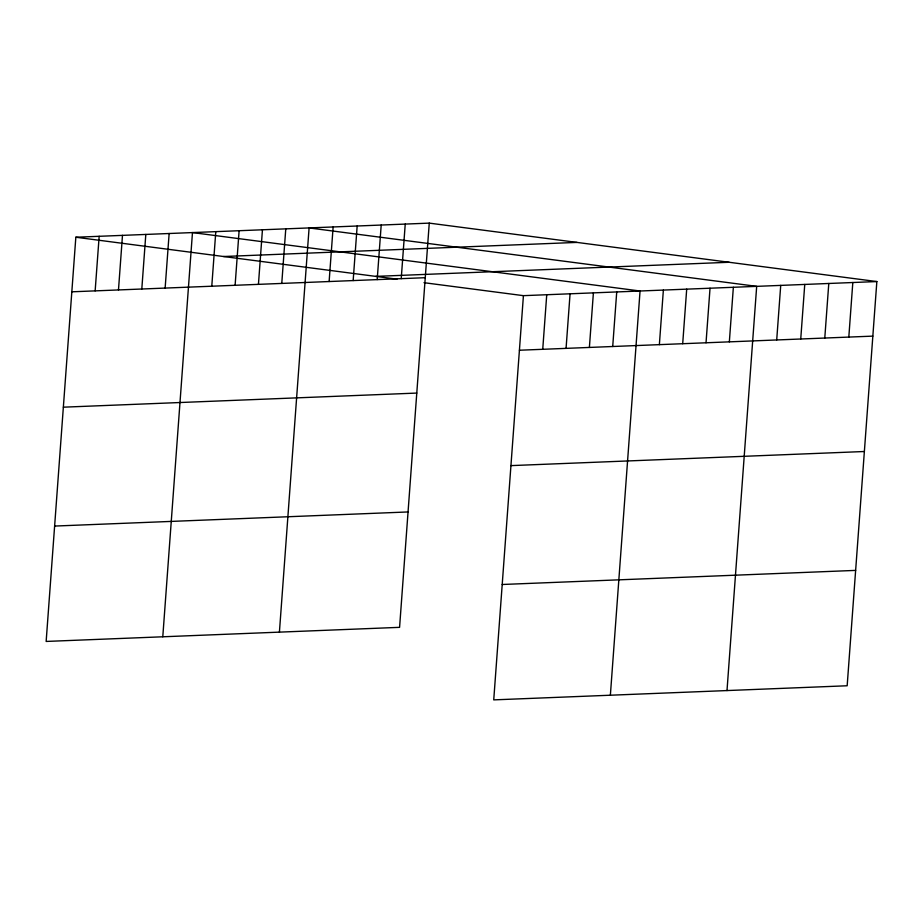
<?xml version="1.0" encoding="UTF-8"?>
<svg xmlns="http://www.w3.org/2000/svg" width="923" height="923" viewBox="0 0 923 923"><rect width="100%" height="100%" fill="white"/><g stroke="black" fill="none" stroke-linecap="round" stroke-linejoin="round"><path stroke-width="1.38" d="M429.264 223.124L75.836 237.234L46.15 641.439L399.578 627.34L429.264 223.124L876.85 281.561L847.164 685.766L493.736 699.876L523.422 295.66L876.85 281.561M95.15 290.872L99.165 236.3M118.479 289.937L122.482 235.365M141.807 289.003L145.811 234.442M165.136 288.08L169.14 233.507M162.783 636.789L192.469 232.573L640.054 291.01L610.368 695.215M211.782 286.211L215.797 231.65M235.111 285.288L239.115 230.715M258.44 284.353L262.444 229.781M281.769 283.419L285.772 228.846M279.415 632.128L309.101 227.923L756.687 286.349L727.001 690.566M329.13 281.527L333.134 226.966M353.163 280.569L357.166 225.997M377.195 279.611L381.199 225.039M401.228 278.654L405.232 224.081M542.736 349.298L546.739 294.737M566.064 348.375L570.068 293.802M589.393 347.44L593.397 292.868M612.71 346.506L616.726 291.945M659.368 344.648L663.372 290.076M682.697 343.714L686.7 289.141M706.026 342.779L710.029 288.218M729.343 341.856L733.358 287.284M776.705 339.964L780.72 285.392M800.737 339.006L804.752 284.434M824.781 338.049L828.785 283.476M848.814 337.08L852.817 282.519M223.539 256.513L576.967 242.403M375.719 276.381L729.147 262.27M71.821 291.806L425.261 277.696M519.407 350.232L872.846 336.122M63.352 407.181L416.792 393.071M510.938 465.619L864.366 451.509M54.619 526.064L408.058 511.953M502.204 584.49L855.644 570.391M75.836 237.234L397.017 279.161M424.003 282.692L523.422 295.66"/></g></svg>
